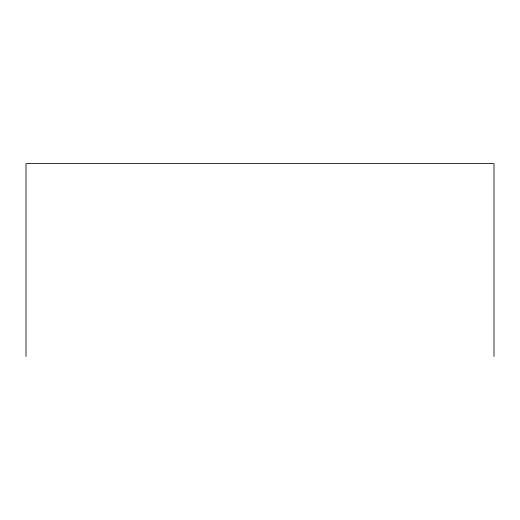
<?xml version="1.0" encoding="UTF-8"?>
<svg xmlns="http://www.w3.org/2000/svg" width="520" height="520" viewBox="0 0 520 520"><rect width="100%" height="100%" fill="white"/><g stroke="black" fill="none" stroke-linecap="round" stroke-linejoin="round"><path stroke-width="0.78" d="M494 356.401L494 163.599L26 163.599L26 356.401"/></g></svg>
